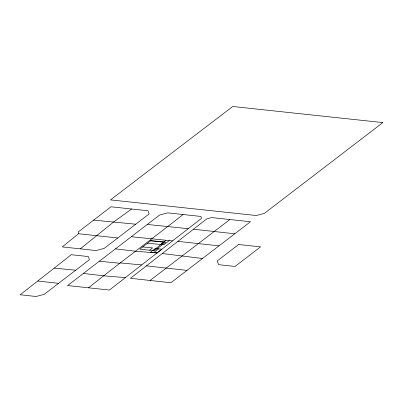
<?xml version="1.0" encoding="UTF-8"?>
<svg xmlns="http://www.w3.org/2000/svg" width="403" height="403" viewBox="0 0 403 403"><rect width="100%" height="100%" fill="white"/><g stroke="black" fill="none" stroke-linecap="round" stroke-linejoin="round"><path stroke-width="0.6" d="M78.525 233.735L78.197 231.987L110.986 206.794L148.012 210.764L149.17 213.912L117.772 237.977L78.525 233.735L62.299 246.918L80.303 248.847L113.802 221.867L131.615 209.006M88.559 287.823C119.62 262.811 151.765 239.201 183.088 214.522L200.845 216.431L201.565 218.31L109.415 290.049L67.583 285.556L159.598 215.031L167.678 212.87L183.088 214.522M54.234 268.121L71.23 254.721L88.277 256.545L89.436 259.698L44.224 294.346L36.139 296.502L20.15 294.769L54.234 268.121L75.719 270.206M153.236 250.56L163.961 242.213L150.581 240.858M149.674 250.192L152.581 247.941L142.743 246.933M165.965 240.259L161.119 244.017L164.399 244.354L169.245 240.596M153.734 252.621L158.581 248.863M157.014 252.958L161.86 249.2L155.301 248.525L150.455 252.283L157.014 252.958L135.665 251.265L115.434 248.873M117.772 237.977L104.186 248.384L96.121 250.54L80.303 248.847M187.042 270.373L250.49 221.741L211.585 217.58L206.769 218.874L130.441 278.297L170.882 282.76L187.042 270.373L146.4 265.874M150.037 280.458L229.886 219.534M125.378 277.617L103.697 275.828L83.386 273.451M93.446 220.093L135.73 224.214M120.023 262.897L141.695 264.922M131.282 236.732L172.544 240.903M147.589 243.175L160.963 244.545M99.37 261.194L119.575 263.25M147.317 224.446L188.216 228.697M193.516 229.201L234.763 233.795M177.894 241.357L219.036 245.855M37.842 281.032L58.581 283.339M162.278 253.517L202.518 258.509M150.903 240.611L139.831 249.19L154.601 250.701L165.668 242.117L150.903 240.611M382.85 122.583L264.393 213.368L256.328 215.524L110.487 199.903L232.738 106.498L382.85 122.583M238.636 244.51L217.247 260.902L218.633 264.68L235.04 266.443L260.58 246.863L238.636 244.51"/></g></svg>
